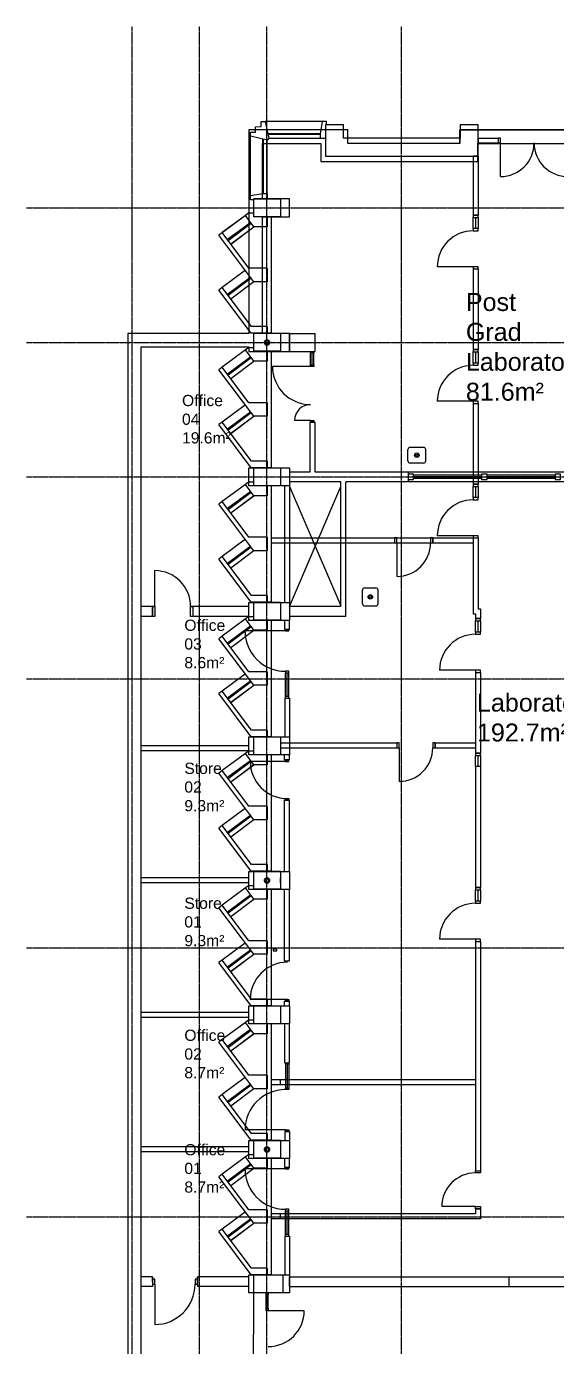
# Model space of a CAD drawing. Header units: millimetres. Extents: x -58291 to 85267, y -25390 to 74943.
# Drawn here: x -52891 to -41080, y 38378 to 67826 of the extents above; entities that cross this region are included whole.
import ezdxf

# ---------------------------------------------------------------- set-up
doc = ezdxf.new("R2010")
doc.units = ezdxf.units.MM
doc.linetypes.add('PCENTRE', pattern=[50.8, 31.75, -6.35, 6.35, -6.35])
doc.linetypes.add('PCENTRE2', pattern=[28.575, 19.05, -3.175, 3.175, -3.175])
for name, color, linetype in [('Basement 01 - Doors Windows and Openings', 1, 'Continuous'), ('Basement 01 - Multi-View Blocks', 2, 'Continuous'), ('Basement 01 - Structural Members', 5, 'Continuous'), ('Basement 01 - Text and Leaders', 1, 'Continuous'), ('Basement 01 - Walls', 3, 'Continuous'), ('Boundaries_and_building_grids', 140, 'PCENTRE2'), ('BRICK_WALLS_P4', 1, 'Continuous'), ('COLUMNS_P5', 5, 'Continuous'), ('DR', 8, 'Continuous'), ('WA_EXT', 7, 'Continuous'), ('WN', 4, 'Continuous')]:
    doc.layers.add(name, color=color, linetype=linetype)
doc.styles.add('Arial1', font='arial.ttf')

msp = doc.modelspace()

# ---------------------------------------------------------------- linework, layer by layer
at = {"layer": 'Basement 01 - Doors Windows and Openings', "color": 1, "linetype": 'Continuous', "ltscale": 0.2}
for p, q in [((-46561, 60276, -4600), (-46561, 60541, -4600)), ((-46523, 60276, -4600), (-46523, 60541, -4600)), ((-46485, 60276, -4600), (-46485, 60541, -4600)), ((-42750, 57814, -4600), (-44270, 57814, -4600)), ((-42750, 57776, -4600), (-44270, 57776, -4600)), ((-42750, 57738, -4600), (-44270, 57738, -4600)), ((-41110, 57814, -4600), (-42630, 57814, -4600)), ((-41110, 57776, -4600), (-42630, 57776, -4600)), ((-41110, 57738, -4600), (-42630, 57738, -4600)), ((-47121, 52841, -4600), (-47121, 53406, -4600)), ((-47083, 52876, -4600), (-47083, 53406, -4600)), ((-47045, 52841, -4600), (-47045, 53406, -4600)), ((-47121, 44711, -4600), (-47121, 44146, -4600)), ((-47083, 44676, -4600), (-47083, 44146, -4600)), ((-47045, 44711, -4600), (-47045, 44146, -4600)), ((-47121, 40841, -4600), (-47121, 41406, -4600)), ((-47083, 40876, -4600), (-47083, 41406, -4600)), ((-47045, 40841, -4600), (-47045, 41406, -4600))]:
    msp.add_line(p, q, dxfattribs=at)
at = {"layer": 'Basement 01 - Doors Windows and Openings', "color": 1, "linetype": 'Continuous', "lineweight": -3, "ltscale": 0.2}
for p, q in [((-46561, 60241, -4600), (-47411, 60241, -4600)), ((-46561, 59036, -4600), (-46916, 59036, -4600)), ((-47121, 54341, -4600), (-48021, 54341, -4600)), ((-47075, 51431, -4600), (-47905, 51431, -4600)), ((-47075, 46121, -4600), (-47906, 46121, -4600)), ((-47121, 43211, -4600), (-48021, 43211, -4600)), ((-47121, 42341, -4600), (-48021, 42341, -4600))]:
    msp.add_line(p, q, dxfattribs=at)
at = {"layer": 'Basement 01 - Doors Windows and Openings', "color": 1, "linetype": 'Continuous', "lineweight": -3}
for p, q in [((-50033, 54886, -4600), (-50033, 55686, -4600)), ((-50083, 54886, -4600), (-50083, 54666, -4600)), ((-49183, 54886, -4600), (-49183, 54666, -4600)), ((-50033, 39771, -4600), (-50033, 38871, -4600))]:
    msp.add_line(p, q, dxfattribs=at)
at = {"layer": 'Basement 01 - Doors Windows and Openings', "color": 1, "linetype": 'Continuous', "lineweight": -3, "ltscale": 0.2, "elevation": -4600}
for points in [[(-46561, 60576), (-46485, 60576), (-46485, 60541), (-46561, 60541)], [(-46561, 60276), (-46485, 60276), (-46485, 60241), (-46561, 60241)], [(-46561, 59036), (-46485, 59036), (-46485, 59001), (-46561, 59001)], [(-47121, 54341), (-47045, 54341), (-47045, 54376), (-47121, 54376)], [(-47121, 53406), (-47045, 53406), (-47045, 53441), (-47121, 53441)], [(-47121, 51431), (-47045, 51431), (-47045, 51466), (-47121, 51466)], [(-47121, 50601), (-47045, 50601), (-47045, 50566), (-47121, 50566)], [(-47395, 47205), (-47316, 47205), (-47316, 47241), (-47395, 47241)], [(-47121, 46121), (-47045, 46121), (-47045, 46086), (-47121, 46086)], [(-47121, 44146), (-47045, 44146), (-47045, 44111), (-47121, 44111)], [(-47121, 43211), (-47045, 43211), (-47045, 43176), (-47121, 43176)], [(-47121, 42341), (-47045, 42341), (-47045, 42376), (-47121, 42376)], [(-47121, 41406), (-47045, 41406), (-47045, 41441), (-47121, 41441)]]:
    msp.add_lwpolyline(points, close=True, dxfattribs=at)
at = {"layer": 'Basement 01 - Doors Windows and Openings', "color": 1, "linetype": 'Continuous', "lineweight": -3, "elevation": -4600}
for points in [[(-50083, 54886), (-50033, 54886), (-50033, 54666), (-50083, 54666), (-50083, 54886)], [(-49233, 54886), (-49183, 54886), (-49183, 54666), (-49233, 54666), (-49233, 54886)], [(-50083, 39771), (-50033, 39771), (-50033, 39881), (-50083, 39881), (-50083, 39771)], [(-49133, 39771), (-49083, 39771), (-49083, 39881), (-49133, 39881), (-49133, 39771)]]:
    msp.add_lwpolyline(points, dxfattribs=at)
at = {"layer": 'Basement 01 - Doors Windows and Openings', "color": 1, "linetype": 'Continuous', "ltscale": 0.2, "elevation": -4600}
for points in [[(-47121, 52841), (-47045, 52841), (-47045, 52876), (-47121, 52876)], [(-47121, 44711), (-47045, 44711), (-47045, 44676), (-47121, 44676)], [(-47121, 40841), (-47045, 40841), (-47045, 40876), (-47121, 40876)]]:
    msp.add_lwpolyline(points, close=True, dxfattribs=at)
at = {"layer": 'Basement 01 - Doors Windows and Openings', "color": 1, "linetype": 'Continuous', "lineweight": -3, "ltscale": 0.2}
for centre, radius, start, end in [((-46561, 60241, -4600), 850, 180, 270), ((-46561, 59036, -4600), 355, 90, 180), ((-47121, 54341, -4600), 900, 180, 270), ((-47075, 51431, -4600), 830, 180, 270), ((-47075, 46121, -4600), 831, 90, 180), ((-47121, 43211, -4600), 900, 90, 180), ((-47121, 42341, -4600), 900, 180, 270)]:
    msp.add_arc(centre, radius, start, end, dxfattribs=at)
at = {"layer": 'Basement 01 - Doors Windows and Openings', "color": 1, "linetype": 'Continuous', "lineweight": -3}
for centre, radius, start, end in [((-50033, 54886, -4600), 800, 0, 90), ((-50033, 39771, -4600), 900, 270, 0)]:
    msp.add_arc(centre, radius, start, end, dxfattribs=at)
at = {"layer": 'Basement 01 - Multi-View Blocks', "color": 2, "linetype": 'Continuous', "lineweight": -3, "ltscale": 0.2}
for p, q in [((-44393, 58136, -4600), (-44393, 58386, -4600)), ((-44043, 58436, -4600), (-44343, 58436, -4600)), ((-43993, 58136, -4600), (-43993, 58386, -4600)), ((-44043, 58086, -4600), (-44343, 58086, -4600)), ((-45405, 54950, -4600), (-45405, 55250, -4600)), ((-45355, 55300, -4600), (-45105, 55300, -4600)), ((-45055, 54950, -4600), (-45055, 55250, -4600)), ((-45355, 54900, -4600), (-45105, 54900, -4600))]:
    msp.add_line(p, q, dxfattribs=at)
for centre, radius in [((-44193, 58261, -4600), 50), ((-44193, 58261, -4600), 25), ((-45230, 55100, -4600), 50), ((-45230, 55100, -4600), 25)]:
    msp.add_circle(centre, radius, dxfattribs=at)
for centre, start, end in [((-44343, 58386, -4600), 90, 180), ((-44043, 58386, -4600), 0, 90), ((-44343, 58136, -4600), 180, 270), ((-44043, 58136, -4600), 270, 0), ((-45355, 55250, -4600), 90, 180), ((-45105, 55250, -4600), 0, 90), ((-45355, 54950, -4600), 180, 270), ((-45105, 54950, -4600), 270, 0)]:
    msp.add_arc(centre, 50, start, end, dxfattribs=at)
at = {"layer": 'Basement 01 - Structural Members', "color": 8, "linetype": 'Continuous', "lineweight": -3}
for p, q in [((-47033, 57561, -4600), (-45888, 54901, -4600)), ((-47033, 54886, -4600), (-45888, 57561, -4600)), ((-47033, 57561, -4600), (-45888, 54901, -4600)), ((-47033, 54886, -4600), (-45888, 57561, -4600))]:
    msp.add_line(p, q, dxfattribs=at)
at = {"layer": 'Basement 01 - Structural Members', "color": 5, "linetype": 'Continuous', "lineweight": -3, "extrusion": (0, 0, -1), "elevation": 4600}
for points in [[(43233, 65216), (43233, 65516), (39833, 65516), (43233, 65516), (43233, 65216), (45733, 65216), (45733, 65516), (47933, 65516), (47933, 60976), (50633, 60976), (50633, 36476)], [(50333, 36476), (50333, 60676), (47933, 60676), (47933, 60576), (47033, 60576), (47033, 60976), (47633, 60976), (47633, 63576), (47033, 63576), (47033, 63976), (47633, 63976), (47633, 65216), (46333, 65216), (46333, 64816), (42833, 64816), (42833, 65216), (40233, 65216)]]:
    msp.add_lwpolyline(points, dxfattribs=at)
at = {"layer": 'Basement 01 - Structural Members', "color": 5, "linetype": 'Continuous', "lineweight": -3, "elevation": -4600}
for points in [[(-47933, 57576), (-47933, 57976), (-47033, 57976), (-47033, 57576), (-47933, 57576)], [(-47933, 54576), (-47933, 54976), (-47033, 54976), (-47033, 54576), (-47933, 54576)], [(-47933, 51576), (-47933, 51976), (-47033, 51976), (-47033, 51576), (-47933, 51576)], [(-47933, 48576), (-47933, 48976), (-47033, 48976), (-47033, 48576), (-47933, 48576)], [(-47933, 45576), (-47933, 45976), (-47033, 45976), (-47033, 45576), (-47933, 45576)], [(-47933, 42576), (-47933, 42976), (-47033, 42976), (-47033, 42576), (-47933, 42576)], [(-47933, 39576), (-47933, 39976), (-47033, 39976), (-47033, 39576), (-47933, 39576)]]:
    msp.add_lwpolyline(points, dxfattribs=at)
at = {"layer": 'Basement 01 - Structural Members', "color": 5, "linetype": 'Continuous', "lineweight": -3}
for centre in [(-47533, 60776, -4600), (-47533, 48776, -4600), (-47533, 42776, -4600)]:
    msp.add_circle(centre, 50, dxfattribs=at)
at = {"layer": 'Basement 01 - Walls', "color": 3, "linetype": 'Continuous', "lineweight": -3}
for p, q in [((-47033, 60976, -4600), (-47033, 60576, -4600)), ((-47033, 60976, -4600), (-47033, 60576, -4600)), ((-47033, 60976, -4600), (-46468, 60976, -4600)), ((-46468, 60976, -4600), (-46468, 60576, -4600)), ((-47033, 60576, -4600), (-46468, 60576, -4600)), ((-46578, 59001, -4600), (-46468, 59001, -4600)), ((-46578, 59001, -4600), (-46578, 57886, -4600)), ((-46468, 59001, -4600), (-46468, 57886, -4600)), ((-47933, 57721, -4600), (-47933, 57831, -4600)), ((-47033, 57886, -4600), (-47033, 57666, -4600)), ((-46578, 57886, -4600), (-47033, 57886, -4600)), ((-47033, 57886, -4600), (-47033, 57666, -4600)), ((-47033, 57886, -4600), (-47033, 57666, -4600)), ((-45765, 57886, -4600), (-46455, 57886, -4600)), ((-44390, 57886, -4600), (-45765, 57886, -4600)), ((-44390, 57886, -4600), (-44390, 57666, -4600)), ((-47143, 57576, -4600), (-47143, 54976, -4600)), ((-45888, 57666, -4600), (-47033, 57666, -4600)), ((-47033, 57576, -4600), (-47033, 54976, -4600)), ((-45888, 54886, -4600), (-45888, 57666, -4600)), ((-45778, 54666, -4600), (-45778, 57666, -4600)), ((-44390, 57666, -4600), (-45765, 57666, -4600)), ((-50033, 54886, -4600), (-50333, 54886, -4600)), ((-50083, 54886, -4600), (-50333, 54886, -4600)), ((-47933, 54886, -4600), (-49233, 54886, -4600)), ((-47933, 54886, -4600), (-49183, 54886, -4600)), ((-45888, 54886, -4600), (-47033, 54886, -4600)), ((-50033, 54666, -4600), (-50333, 54666, -4600)), ((-50083, 54666, -4600), (-50333, 54666, -4600)), ((-47933, 54666, -4600), (-49233, 54666, -4600)), ((-47933, 54666, -4600), (-49183, 54666, -4600)), ((-47133, 54376, -4600), (-47133, 54576, -4600)), ((-45778, 54666, -4600), (-47033, 54666, -4600)), ((-47033, 54376, -4600), (-47033, 54576, -4600)), ((-47133, 54376, -4600), (-47033, 54376, -4600)), ((-47133, 52841, -4600), (-47033, 52841, -4600)), ((-47133, 52841, -4600), (-47133, 51976, -4600)), ((-47033, 52841, -4600), (-47033, 51976, -4600)), ((-47933, 51776, -4600), (-50333, 51776, -4600)), ((-47933, 51666, -4600), (-50333, 51666, -4600)), ((-47143, 51466, -4600), (-47143, 51576, -4600)), ((-47033, 51466, -4600), (-47033, 51576, -4600)), ((-47143, 51466, -4600), (-47033, 51466, -4600)), ((-47143, 50566, -4600), (-47033, 50566, -4600)), ((-47143, 48976, -4600), (-47143, 50566, -4600)), ((-47033, 48976, -4600), (-47033, 50566, -4600)), ((-47933, 48831, -4600), (-50333, 48831, -4600)), ((-47933, 48721, -4600), (-50333, 48721, -4600)), ((-47143, 46986, -4600), (-47143, 48576, -4600)), ((-47033, 46986, -4600), (-47033, 48576, -4600)), ((-47143, 46986, -4600), (-47033, 46986, -4600)), ((-47143, 45976, -4600), (-47143, 46086, -4600)), ((-47143, 46086, -4600), (-47033, 46086, -4600)), ((-47033, 45976, -4600), (-47033, 46086, -4600)), ((-47933, 45831, -4600), (-50333, 45831, -4600)), ((-47933, 45721, -4600), (-50333, 45721, -4600)), ((-47133, 44711, -4600), (-47133, 45576, -4600)), ((-47033, 44711, -4600), (-47033, 45576, -4600)), ((-47133, 44711, -4600), (-47033, 44711, -4600)), ((-47133, 43176, -4600), (-47133, 42976, -4600)), ((-47133, 43176, -4600), (-47033, 43176, -4600)), ((-47033, 43176, -4600), (-47033, 42976, -4600)), ((-47933, 42831, -4600), (-50333, 42831, -4600)), ((-47933, 42721, -4600), (-50333, 42721, -4600)), ((-47133, 42376, -4600), (-47133, 42576, -4600)), ((-47033, 42376, -4600), (-47033, 42576, -4600)), ((-47133, 42376, -4600), (-47033, 42376, -4600)), ((-47133, 40841, -4600), (-47133, 39976, -4600)), ((-47133, 40841, -4600), (-47033, 40841, -4600)), ((-47033, 40841, -4600), (-47033, 39976, -4600)), ((-50333, 39716, -4600), (-50333, 39936, -4600)), ((-50333, 39716, -4600), (-50333, 39936, -4600)), ((-50083, 39936, -4600), (-50333, 39936, -4600)), ((-50083, 39936, -4600), (-50083, 39716, -4600)), ((-50083, 39826, -4600), (-50083, 39936, -4600)), ((-47933, 39936, -4600), (-49083, 39936, -4600)), ((-49083, 39936, -4600), (-49083, 39716, -4600)), ((-49083, 39826, -4600), (-49083, 39936, -4600)), ((-47933, 39716, -4600), (-47933, 39936, -4600)), ((-47933, 39716, -4600), (-47933, 39936, -4600)), ((-47033, 39716, -4600), (-47033, 39936, -4600)), ((-47033, 39716, -4600), (-47033, 39936, -4600)), ((-47033, 39936, -4600), (-42138, 39936, -4600)), ((-47033, 39716, -4600), (-47033, 39936, -4600)), ((-42138, 39936, -4600), (-40538, 39936, -4600)), ((-42138, 39716, -4600), (-42138, 39936, -4600)), ((-50083, 39716, -4600), (-50333, 39716, -4600)), ((-47933, 39716, -4600), (-49083, 39716, -4600)), ((-47033, 39716, -4600), (-42138, 39716, -4600)), ((-42138, 39716, -4600), (-40538, 39716, -4600))]:
    msp.add_line(p, q, dxfattribs=at)
at = {"layer": 'Basement 01 - Walls', "color": 3, "linetype": 'Continuous', "lineweight": -3, "ltscale": 0.2}
for p, q in [((-37710, 57886, -4600), (-44390, 57886, -4600)), ((-37710, 57666, -4600), (-44390, 57666, -4600))]:
    msp.add_line(p, q, dxfattribs=at)
at = {"layer": 'Basement 01 - Walls', "color": 3, "linetype": 'Continuous', "lineweight": -3, "ltscale": 0.2, "elevation": -4600}
for points in [[(-44390, 57716), (-44270, 57716), (-44270, 57836), (-44390, 57836)], [(-42750, 57716), (-42630, 57716), (-42630, 57836), (-42750, 57836)], [(-41110, 57716), (-40990, 57716), (-40990, 57836), (-41110, 57836)]]:
    msp.add_lwpolyline(points, close=True, dxfattribs=at)
at = {"layer": 'Boundaries_and_building_grids', "color": 140, "linetype": 'PCENTRE', "lineweight": -3}
for p, q in [((-50533, -17978), (-50533, 67826)), ((-49033, -17978), (-49033, 67826)), ((-47533, -17978), (-47533, 67826)), ((-44533, -17978), (-44533, 67826)), ((-52891, 63776), (50767, 63776)), ((-52891, 60776), (50767, 60776)), ((-52891, 57776), (50767, 57776)), ((-52891, 53276), (50767, 53276)), ((-52891, 47276), (50767, 47276)), ((-52891, 41276), (85267, 41276))]:
    msp.add_line(p, q, dxfattribs=at)
at = {"layer": 'BRICK_WALLS_P4', "linetype": 'Continuous'}
for p, q in [((-42828, 65336), (-42380, 65336)), ((-42828, 65336), (-42828, 65226)), ((-42828, 65226), (-42380, 65226)), ((-42380, 65336), (-42380, 65226)), ((-42828, 64931), (-42938, 64931)), ((-42938, 64931), (-42938, 63616)), ((-42828, 64931), (-42828, 63616)), ((-42938, 63616), (-42828, 63616)), ((-42938, 62416), (-42828, 62416)), ((-42938, 62416), (-42938, 60616)), ((-42828, 62416), (-42828, 60616)), ((-42938, 60616), (-42828, 60616)), ((-42938, 59416), (-42938, 59336)), ((-42938, 59416), (-42828, 59416)), ((-42938, 59336), (-42938, 57616)), ((-42828, 59416), (-42828, 57616)), ((-42938, 57616), (-42828, 57616)), ((-47428, 56416), (-42938, 56416)), ((-47428, 56306), (-42938, 56306)), ((-47278, 56416), (-44688, 56416)), ((-47278, 56306), (-44688, 56306)), ((-44688, 56416), (-44688, 56306)), ((-43838, 56416), (-43838, 56306)), ((-43838, 56416), (-42938, 56416)), ((-43838, 56306), (-42938, 56306)), ((-42938, 56416), (-42938, 54726)), ((-42938, 56416), (-42828, 56416)), ((-42828, 56416), (-42828, 54836)), ((-42828, 54836), (-42778, 54836)), ((-42778, 54836), (-42778, 54616)), ((-42938, 54726), (-42888, 54726)), ((-42888, 54726), (-42888, 54616)), ((-42888, 54616), (-42778, 54616)), ((-42888, 53416), (-42778, 53416)), ((-42888, 53416), (-42888, 51616)), ((-42778, 53416), (-42778, 51616)), ((-47228, 51845), (-44638, 51845)), ((-44638, 51845), (-44638, 51735)), ((-43788, 51845), (-43788, 51735)), ((-43788, 51845), (-42888, 51845)), ((-47228, 51735), (-44638, 51735)), ((-43788, 51735), (-42888, 51735)), ((-42888, 51616), (-42778, 51616)), ((-42888, 51316), (-42888, 48616)), ((-42778, 51316), (-42778, 48616)), ((-42888, 48726), (-42888, 48566)), ((-42888, 48616), (-42778, 48616)), ((-42888, 47416), (-42888, 45316)), ((-42888, 47416), (-42778, 47416)), ((-42778, 47416), (-42778, 45316)), ((-42888, 45316), (-42888, 44226)), ((-42778, 45316), (-42778, 44226)), ((-47428, 44336), (-42888, 44336)), ((-47428, 44226), (-42888, 44226)), ((-47228, 44226), (-47228, 44336)), ((-42888, 44226), (-42888, 42301)), ((-42778, 44226), (-42778, 42301)), ((-42888, 42301), (-42778, 42301)), ((-42888, 41336), (-47428, 41336)), ((-47228, 41226), (-47228, 41336)), ((-42888, 41451), (-42888, 41336)), ((-42888, 41451), (-42778, 41451)), ((-42778, 41451), (-42778, 41226)), ((-42778, 41226), (-47428, 41226))]:
    msp.add_line(p, q, dxfattribs=at)
at = {"layer": 'COLUMNS_P5', "linetype": 'Continuous', "lineweight": -3}
for points in [[(-43228, 65331), (-45828, 65331), (-45828, 65631), (-46228, 65631), (-46228, 64931), (-42828, 64931), (-42828, 65631), (-43228, 65631)], [(-47228, 63581), (-47828, 63581), (-47828, 63981), (-47228, 63981)], [(-47828, 60581), (-47828, 60981), (-47228, 60981), (-47228, 60581)], [(-47228, 57581), (-47828, 57581), (-47828, 57981), (-47228, 57981)], [(-47828, 54581), (-47828, 54981), (-47228, 54981), (-47228, 54581)], [(-47828, 51581), (-47828, 51981), (-47228, 51981), (-47228, 51581)], [(-47828, 48981), (-47228, 48981), (-47228, 48581), (-47828, 48581)], [(-47228, 45581), (-47828, 45581), (-47828, 45981), (-47228, 45981)], [(-47828, 42581), (-47828, 42981), (-47228, 42981), (-47228, 42581)], [(-47828, 39981), (-47178, 39981), (-47178, 39581), (-47828, 39581)]]:
    msp.add_lwpolyline(points, close=True, dxfattribs=at)
at = {"layer": 'COLUMNS_P5', "linetype": 'Continuous', "lineweight": 50}
for centre in [(-47533, 60776), (-47533, 48776), (-47533, 42776)]:
    msp.add_circle(centre, 50, dxfattribs=at)
at = {"layer": 'DR', "linetype": 'Continuous'}
for p, q in [((-42380, 65336), (-42380, 65226)), ((-42330, 65336), (-42380, 65336)), ((-42380, 65226), (-42330, 65226)), ((-42330, 65226), (-42330, 65336)), ((-42330, 64476), (-42330, 65226)), ((-42938, 63616), (-42938, 63566)), ((-42828, 63616), (-42938, 63616)), ((-42828, 63566), (-42828, 63616)), ((-42938, 63566), (-42828, 63566)), ((-42828, 63316), (-42938, 63316)), ((-42938, 63316), (-42938, 63266)), ((-42828, 63266), (-42828, 63316)), ((-42938, 63266), (-42828, 63266)), ((-42938, 62466), (-43738, 62466)), ((-42938, 62466), (-42938, 62416)), ((-42828, 62466), (-42938, 62466)), ((-42828, 62416), (-42828, 62466)), ((-42938, 62416), (-42828, 62416)), ((-42828, 60616), (-42938, 60616)), ((-42938, 60616), (-42938, 60566)), ((-42938, 60566), (-42828, 60566)), ((-42828, 60566), (-42828, 60616)), ((-42828, 60316), (-42938, 60316)), ((-42938, 60316), (-42938, 60266)), ((-42938, 60266), (-42828, 60266)), ((-42828, 60266), (-42828, 60316)), ((-42938, 59466), (-43738, 59466)), ((-42828, 59466), (-42938, 59466)), ((-42938, 59466), (-42938, 59416)), ((-42938, 59416), (-42828, 59416)), ((-42828, 59416), (-42828, 59466)), ((-42828, 57616), (-42938, 57616)), ((-42938, 57616), (-42938, 57566)), ((-42938, 57566), (-42828, 57566)), ((-42828, 57566), (-42828, 57616)), ((-42938, 57316), (-42938, 57266)), ((-42828, 57316), (-42938, 57316)), ((-42938, 57266), (-42828, 57266)), ((-42828, 57266), (-42828, 57316)), ((-44638, 56416), (-44688, 56416)), ((-44688, 56416), (-44688, 56306)), ((-44688, 56306), (-44638, 56306)), ((-44638, 56306), (-44638, 56416)), ((-44638, 56306), (-44638, 55556)), ((-43888, 56416), (-43888, 56306)), ((-43838, 56416), (-43888, 56416)), ((-43888, 56306), (-43838, 56306)), ((-43838, 56306), (-43838, 56416)), ((-42938, 56466), (-43738, 56466)), ((-42828, 56466), (-42938, 56466)), ((-42938, 56466), (-42938, 56416)), ((-42938, 56416), (-42828, 56416)), ((-42828, 56416), (-42828, 56466)), ((-42778, 54616), (-42888, 54616)), ((-42888, 54616), (-42888, 54566)), ((-42888, 54566), (-42778, 54566)), ((-42778, 54566), (-42778, 54616)), ((-42888, 54316), (-42888, 54266)), ((-42778, 54316), (-42888, 54316)), ((-42888, 54266), (-42778, 54266)), ((-42778, 54266), (-42778, 54316)), ((-42888, 53466), (-43688, 53466)), ((-42888, 53466), (-42888, 53416)), ((-42778, 53466), (-42888, 53466)), ((-42888, 53416), (-42778, 53416)), ((-42778, 53416), (-42778, 53466)), ((-44588, 51845), (-44638, 51845)), ((-44638, 51845), (-44638, 51735)), ((-44588, 51735), (-44588, 51845)), ((-43788, 51845), (-43838, 51845)), ((-43838, 51845), (-43838, 51735)), ((-43788, 51735), (-43788, 51845)), ((-44638, 51735), (-44588, 51735)), ((-44588, 51735), (-44588, 50985)), ((-43838, 51735), (-43788, 51735)), ((-42778, 51616), (-42888, 51616)), ((-42888, 51616), (-42888, 51566)), ((-42888, 51566), (-42778, 51566)), ((-42778, 51566), (-42778, 51616)), ((-42778, 51316), (-42888, 51316)), ((-42888, 48616), (-42888, 48566)), ((-42778, 48616), (-42888, 48616)), ((-42778, 48566), (-42778, 48616)), ((-42888, 48566), (-42778, 48566)), ((-42778, 48316), (-42888, 48316)), ((-42888, 48316), (-42888, 48266)), ((-42778, 48266), (-42778, 48316)), ((-42888, 48266), (-42778, 48266)), ((-42888, 47466), (-43688, 47466)), ((-42778, 47466), (-42888, 47466)), ((-42888, 47466), (-42888, 47416)), ((-42888, 47416), (-42778, 47416)), ((-42778, 47416), (-42778, 47466)), ((-42888, 42301), (-42778, 42301)), ((-42888, 42251), (-42888, 42301)), ((-42778, 42251), (-42888, 42251)), ((-42778, 42301), (-42778, 42251)), ((-42888, 41501), (-43638, 41501)), ((-42888, 41451), (-42888, 41501)), ((-42888, 41501), (-42778, 41501)), ((-42778, 41451), (-42888, 41451)), ((-42778, 41501), (-42778, 41451)), ((-47833, 37176), (-47828, 39581)), ((-47553, 39581), (-47503, 39581)), ((-47553, 39531), (-47553, 39581)), ((-47503, 39531), (-47553, 39531)), ((-47503, 39581), (-47503, 39531)), ((-47553, 39178), (-47553, 39228)), ((-47553, 39228), (-47503, 39228)), ((-47503, 39178), (-47553, 39178)), ((-47503, 39228), (-47503, 39178)), ((-46703, 39178), (-47503, 39178))]:
    msp.add_line(p, q, dxfattribs=at)
for centre, radius, start, end in [((-42330, 65226), 750, 270, 0), ((-40830, 65226), 750, 180, 270), ((-42938, 62466), 800, 90, 180), ((-42938, 59466), 800, 90, 180), ((-42938, 56466), 800, 90, 180), ((-44638, 56306), 750, 270, 0), ((-42888, 53466), 800, 90, 180), ((-44588, 51735), 750, 270, 0), ((-42888, 47466), 800, 90, 180), ((-42888, 41501), 750, 90, 180), ((-47503, 39178), 800, 270, 0)]:
    msp.add_arc(centre, radius, start, end, dxfattribs=at)
at = {"layer": 'WA_EXT', "linetype": 'Continuous'}
for p, q in [((-47665, 65701), (-47572, 65701)), ((-47665, 65590), (-47665, 65701)), ((-47572, 65701), (-47488, 65331)), ((-46304, 65701), (-46346, 65431)), ((-46204, 65701), (-46304, 65701)), ((-46204, 65631), (-46204, 65701)), ((-47898, 65375), (-47898, 65468)), ((-47898, 65468), (-47786, 65468)), ((-47527, 65291), (-47898, 65375)), ((-47786, 65589), (-47665, 65590)), ((-47786, 65468), (-47786, 65589)), ((-46346, 65431), (-46346, 65331)), ((-46204, 65631), (-46228, 65631)), ((-46228, 65631), (-46228, 65331)), ((-46228, 65631), (-46228, 65331)), ((-46204, 65631), (-46228, 65631)), ((-47488, 65331), (-47527, 65291)), ((-47527, 64099), (-47527, 65291)), ((-47488, 65331), (-46346, 65331)), ((-46346, 65331), (-46228, 65331)), ((-47898, 64057), (-47628, 64099)), ((-47898, 63957), (-47898, 64057)), ((-47828, 63957), (-47898, 63957)), ((-47828, 63981), (-47527, 63981)), ((-47828, 63957), (-47828, 63981)), ((-47527, 63981), (-47828, 63981)), ((-47828, 63981), (-47828, 63957)), ((-47628, 64099), (-47527, 64099)), ((-47527, 64099), (-47527, 63981)), ((-47947, 63658), (-48012, 63610)), ((-47823, 63358), (-48012, 63610)), ((-47828, 63658), (-47947, 63658)), ((-47828, 63581), (-47828, 63658)), ((-47428, 63581), (-47828, 63581)), ((-47528, 63358), (-47823, 63358)), ((-47528, 63581), (-47528, 63358)), ((-47428, 60981), (-47428, 63581)), ((-48528, 63224), (-48603, 63168)), ((-48528, 63224), (-48603, 63168)), ((-47828, 62131), (-48603, 63168)), ((-47934, 62431), (-48528, 63225)), ((-47528, 62431), (-47934, 62431)), ((-47528, 62431), (-47528, 62131)), ((-48528, 62000), (-48603, 61944)), ((-48528, 62000), (-48603, 61944)), ((-47883, 60981), (-48603, 61944)), ((-47878, 61131), (-48528, 62000)), ((-47528, 62131), (-47828, 62131)), ((-47428, 60981), (-47883, 60981)), ((-47528, 61131), (-47878, 61131)), ((-47528, 61131), (-47878, 61131)), ((-47528, 61131), (-47528, 60981)), ((-47942, 60662), (-48006, 60614)), ((-47823, 60358), (-48012, 60610)), ((-47828, 60658), (-47947, 60658)), ((-47828, 60581), (-47828, 60658)), ((-47428, 60581), (-47828, 60581)), ((-47528, 60581), (-47528, 60358)), ((-47428, 57981), (-47428, 60581)), ((-48528, 60224), (-48603, 60168)), ((-47828, 59131), (-48603, 60168)), ((-47934, 59431), (-48528, 60225)), ((-47528, 60358), (-47823, 60358)), ((-47528, 59431), (-47934, 59431)), ((-47528, 59431), (-47528, 59131)), ((-47428, 59226), (-47428, 59336)), ((-48528, 59000), (-48603, 58944)), ((-47883, 57981), (-48603, 58944)), ((-47878, 58131), (-48528, 59000)), ((-47528, 59131), (-47828, 59131)), ((-47528, 58131), (-47878, 58131)), ((-47528, 58131), (-47878, 58131)), ((-47528, 58131), (-47528, 57981)), ((-47428, 57981), (-47883, 57981)), ((-47947, 57658), (-48012, 57610)), ((-47823, 57358), (-48012, 57610)), ((-47828, 57658), (-47947, 57658)), ((-47828, 57581), (-47828, 57658)), ((-47428, 57581), (-47828, 57581)), ((-47528, 57581), (-47528, 57358)), ((-47428, 54981), (-47428, 57581)), ((-48528, 57225), (-48603, 57168)), ((-47828, 56131), (-48603, 57168)), ((-47934, 56431), (-48528, 57225)), ((-47528, 57358), (-47823, 57358)), ((-47528, 56431), (-47934, 56431)), ((-47528, 56431), (-47528, 56131)), ((-48528, 56000), (-48603, 55944)), ((-47878, 55131), (-48528, 56000)), ((-47528, 56131), (-47828, 56131)), ((-47883, 54981), (-48603, 55944)), ((-47528, 55131), (-47878, 55131)), ((-47528, 55131), (-47878, 55131)), ((-47528, 55131), (-47528, 54981)), ((-47428, 54981), (-47883, 54981)), ((-47947, 54658), (-48012, 54610)), ((-47823, 54358), (-48012, 54610)), ((-47828, 54658), (-47947, 54658)), ((-47828, 54581), (-47828, 54658)), ((-47428, 54581), (-47828, 54581)), ((-47528, 54581), (-47528, 54358)), ((-47428, 51981), (-47428, 54581)), ((-48528, 54225), (-48603, 54168)), ((-47934, 53431), (-48528, 54225)), ((-47528, 54358), (-47823, 54358)), ((-47828, 53131), (-48603, 54168)), ((-47528, 53431), (-47934, 53431)), ((-47528, 53431), (-47528, 53131)), ((-47528, 53131), (-47828, 53131)), ((-48528, 53000), (-48603, 52944)), ((-47883, 51981), (-48603, 52944)), ((-47878, 52131), (-48528, 53000)), ((-47528, 52131), (-47878, 52131)), ((-47528, 52131), (-47878, 52131)), ((-47528, 52131), (-47528, 51981)), ((-47428, 51981), (-47883, 51981)), ((-47947, 51658), (-48012, 51610)), ((-47823, 51358), (-48012, 51610)), ((-47828, 51658), (-47947, 51658)), ((-47828, 51581), (-47828, 51658)), ((-47428, 51581), (-47828, 51581)), ((-47528, 51581), (-47528, 51358)), ((-47428, 48981), (-47428, 51581)), ((-47528, 51358), (-47823, 51358)), ((-48528, 51225), (-48603, 51168)), ((-47828, 50131), (-48603, 51168)), ((-47934, 50431), (-48528, 51225)), ((-47528, 50431), (-47934, 50431)), ((-47528, 50431), (-47528, 50131)), ((-47528, 50131), (-47828, 50131)), ((-48528, 50000), (-48603, 49944)), ((-47883, 48981), (-48603, 49944)), ((-47878, 49131), (-48528, 50000)), ((-47428, 48981), (-47883, 48981)), ((-47528, 49131), (-47878, 49131)), ((-47528, 49131), (-47878, 49131)), ((-47528, 49131), (-47528, 48981)), ((-47947, 48658), (-48012, 48610)), ((-47823, 48358), (-48012, 48610)), ((-47828, 48658), (-47947, 48658)), ((-47828, 48581), (-47828, 48658)), ((-47228, 48726), (-47228, 48836)), ((-47428, 48581), (-47828, 48581)), ((-47528, 48358), (-47823, 48358)), ((-47528, 48581), (-47528, 48358)), ((-47428, 45981), (-47428, 48581)), ((-48528, 48225), (-48603, 48168)), ((-47828, 47131), (-48603, 48168)), ((-47934, 47431), (-48528, 48225)), ((-47528, 47431), (-47934, 47431)), ((-47528, 47431), (-47528, 47131)), ((-47528, 47131), (-47828, 47131)), ((-48528, 47000), (-48603, 46944)), ((-47883, 45981), (-48603, 46944)), ((-47878, 46131), (-48528, 47000)), ((-47428, 45981), (-47883, 45981)), ((-47528, 46131), (-47878, 46131)), ((-47528, 46131), (-47878, 46131)), ((-47528, 46131), (-47528, 45981)), ((-47947, 45658), (-48012, 45610)), ((-47828, 45658), (-47947, 45658)), ((-47828, 45581), (-47828, 45658)), ((-47823, 45358), (-48012, 45610)), ((-47428, 45581), (-47828, 45581)), ((-47528, 45358), (-47823, 45358)), ((-47528, 45581), (-47528, 45358)), ((-47428, 42981), (-47428, 45581)), ((-48528, 45225), (-48603, 45168)), ((-47828, 44131), (-48603, 45168)), ((-47934, 44431), (-48528, 45225)), ((-47528, 44431), (-47934, 44431)), ((-47528, 44431), (-47528, 44131)), ((-48528, 44000), (-48603, 43944)), ((-47883, 42981), (-48603, 43944)), ((-47878, 43131), (-48528, 44000)), ((-47528, 44131), (-47828, 44131)), ((-47528, 43131), (-47878, 43131)), ((-47528, 43131), (-47878, 43131)), ((-47528, 43131), (-47528, 42981)), ((-47428, 42981), (-47883, 42981)), ((-47947, 42658), (-48012, 42610)), ((-47823, 42358), (-48012, 42610)), ((-47828, 42658), (-47947, 42658)), ((-47828, 42581), (-47828, 42658)), ((-47428, 42581), (-47828, 42581)), ((-47528, 42581), (-47528, 42358)), ((-47428, 39981), (-47428, 42581)), ((-48528, 42225), (-48603, 42168)), ((-47828, 41131), (-48603, 42168)), ((-47934, 41431), (-48528, 42225)), ((-47528, 42358), (-47823, 42358)), ((-47528, 41431), (-47934, 41431)), ((-47528, 41431), (-47528, 41131)), ((-48528, 41000), (-48603, 40944)), ((-47883, 39981), (-48603, 40944)), ((-47878, 40131), (-48528, 41000)), ((-47528, 41131), (-47828, 41131)), ((-47528, 40131), (-47878, 40131)), ((-47528, 40131), (-47878, 40131)), ((-47528, 40131), (-47528, 39981)), ((-47428, 39981), (-47883, 39981))]:
    msp.add_line(p, q, dxfattribs=at)
at = {"layer": 'WN', "linetype": 'Continuous'}
for p, q in [((-46304, 65701), (-47572, 65701)), ((-47898, 64057), (-47898, 65375)), ((-46346, 65431), (-47511, 65431)), ((-46346, 65411), (-47506, 65411)), ((-47628, 64099), (-47628, 65314)), ((-47608, 64099), (-47608, 65309)), ((-48011, 63610), (-48528, 63224)), ((-48011, 63610), (-48528, 63224)), ((-48012, 63610), (-48528, 63224)), ((-48012, 63610), (-48528, 63225)), ((-47895, 63455), (-48411, 63069)), ((-47895, 63454), (-48411, 63069)), ((-48399, 63053), (-47883, 63438)), ((-48399, 63053), (-47883, 63438)), ((-48339, 62972), (-47823, 63358)), ((-48339, 62973), (-47823, 63358)), ((-42938, 63316), (-42938, 63566)), ((-42888, 63566), (-42888, 63316)), ((-42878, 63316), (-42878, 63566)), ((-42828, 63566), (-42828, 63316)), ((-48012, 62386), (-48528, 62000)), ((-48012, 62386), (-48528, 62000)), ((-48012, 62386), (-48528, 62000)), ((-48012, 62386), (-48528, 62000)), ((-47895, 62230), (-48411, 61844)), ((-47895, 62230), (-48411, 61845)), ((-48399, 61829), (-47883, 62214)), ((-48399, 61828), (-47883, 62214)), ((-48339, 61748), (-47823, 62134)), ((-48339, 61748), (-47823, 62134)), ((-48011, 60610), (-48528, 60224)), ((-48012, 60610), (-48528, 60224)), ((-48012, 60610), (-48528, 60225)), ((-48011, 60610), (-48528, 60224)), ((-47895, 60455), (-48411, 60069)), ((-47895, 60454), (-48411, 60069)), ((-48399, 60053), (-47883, 60438)), ((-48399, 60053), (-47883, 60438)), ((-42938, 60316), (-42938, 60566)), ((-42888, 60566), (-42888, 60316)), ((-42878, 60316), (-42878, 60566)), ((-42828, 60566), (-42828, 60316)), ((-48339, 59972), (-47823, 60358)), ((-48339, 59973), (-47823, 60358)), ((-48012, 59386), (-48528, 59001)), ((-48012, 59386), (-48528, 59000)), ((-48012, 59386), (-48528, 59000)), ((-48012, 59386), (-48528, 59000)), ((-47895, 59231), (-48411, 58845)), ((-47895, 59230), (-48411, 58845)), ((-48399, 58829), (-47883, 59214)), ((-48399, 58829), (-47883, 59214)), ((-48340, 58749), (-47823, 59134)), ((-48339, 58748), (-47823, 59134)), ((-48012, 57611), (-48528, 57225)), ((-48012, 57611), (-48528, 57225)), ((-48012, 57610), (-48528, 57225)), ((-48012, 57610), (-48528, 57225)), ((-47895, 57455), (-48411, 57069)), ((-47895, 57455), (-48411, 57069)), ((-48399, 57053), (-47883, 57439)), ((-48399, 57053), (-47883, 57439)), ((-42938, 57316), (-42938, 57566)), ((-42888, 57566), (-42888, 57316)), ((-42878, 57316), (-42878, 57566)), ((-42828, 57566), (-42828, 57316)), ((-48340, 56973), (-47823, 57359)), ((-48339, 56973), (-47823, 57358)), ((-48012, 56386), (-48528, 56001)), ((-48012, 56386), (-48528, 56000)), ((-48012, 56386), (-48528, 56000)), ((-48012, 56386), (-48528, 56000)), ((-47895, 56231), (-48411, 55845)), ((-47895, 56230), (-48411, 55845)), ((-48399, 55829), (-47883, 56214)), ((-48399, 55829), (-47883, 56214)), ((-48340, 55749), (-47823, 56134)), ((-48339, 55748), (-47823, 56134)), ((-48012, 54611), (-48528, 54225)), ((-48012, 54611), (-48528, 54225)), ((-48012, 54610), (-48528, 54225)), ((-48012, 54610), (-48528, 54225)), ((-42888, 54316), (-42888, 54566)), ((-42838, 54566), (-42838, 54316)), ((-42828, 54316), (-42828, 54566)), ((-42778, 54566), (-42778, 54316)), ((-47895, 54455), (-48411, 54069)), ((-47895, 54455), (-48411, 54069)), ((-48399, 54053), (-47883, 54439)), ((-48399, 54053), (-47883, 54439)), ((-48340, 53973), (-47823, 54359)), ((-48339, 53973), (-47823, 54358)), ((-48012, 53386), (-48528, 53000)), ((-48012, 53386), (-48528, 53000)), ((-48012, 53386), (-48528, 53001)), ((-48012, 53386), (-48528, 53000)), ((-47895, 53231), (-48411, 52845)), ((-47895, 53230), (-48411, 52845)), ((-48399, 52829), (-47883, 53214)), ((-48399, 52829), (-47883, 53214)), ((-48340, 52749), (-47823, 53134)), ((-48339, 52748), (-47823, 53134)), ((-48012, 51611), (-48528, 51225)), ((-48012, 51611), (-48528, 51225)), ((-48012, 51610), (-48528, 51225)), ((-48012, 51610), (-48528, 51225)), ((-42888, 51316), (-42888, 51566)), ((-42838, 51566), (-42838, 51316)), ((-42828, 51316), (-42828, 51566)), ((-42778, 51566), (-42778, 51316)), ((-47895, 51455), (-48411, 51069)), ((-47895, 51455), (-48411, 51069)), ((-48399, 51053), (-47883, 51439)), ((-48399, 51053), (-47883, 51439)), ((-48340, 50973), (-47823, 51359)), ((-48339, 50973), (-47823, 51358)), ((-48012, 50386), (-48528, 50001)), ((-48012, 50386), (-48528, 50000)), ((-48012, 50386), (-48528, 50000)), ((-48012, 50386), (-48528, 50000)), ((-47895, 50231), (-48411, 49845)), ((-47895, 50230), (-48411, 49845)), ((-48399, 49829), (-47883, 50214)), ((-48399, 49829), (-47883, 50214)), ((-48340, 49749), (-47823, 50134)), ((-48339, 49748), (-47823, 50134)), ((-48012, 48611), (-48528, 48225)), ((-48012, 48611), (-48528, 48225)), ((-48012, 48610), (-48528, 48225)), ((-48012, 48610), (-48528, 48225)), ((-47895, 48455), (-48411, 48069)), ((-47895, 48455), (-48411, 48069)), ((-48399, 48053), (-47883, 48439)), ((-48399, 48053), (-47883, 48439)), ((-48340, 47973), (-47823, 48359)), ((-48339, 47973), (-47823, 48358)), ((-42888, 48316), (-42888, 48566)), ((-42838, 48566), (-42838, 48316)), ((-42828, 48316), (-42828, 48566)), ((-42778, 48566), (-42778, 48316)), ((-48012, 47386), (-48528, 47000)), ((-48012, 47386), (-48528, 47000)), ((-48012, 47386), (-48528, 47001)), ((-48012, 47386), (-48528, 47000)), ((-47895, 47231), (-48411, 46845)), ((-47895, 47230), (-48411, 46845)), ((-48399, 46829), (-47883, 47214)), ((-48399, 46829), (-47883, 47214)), ((-48340, 46749), (-47823, 47134)), ((-48339, 46748), (-47823, 47134)), ((-48012, 45611), (-48528, 45225)), ((-48012, 45611), (-48528, 45225)), ((-48012, 45610), (-48528, 45225)), ((-48012, 45610), (-48528, 45225)), ((-47895, 45455), (-48411, 45069)), ((-47895, 45455), (-48411, 45069)), ((-48399, 45053), (-47883, 45439)), ((-48399, 45053), (-47883, 45439)), ((-48340, 44973), (-47823, 45359)), ((-48339, 44973), (-47823, 45358)), ((-48012, 44386), (-48528, 44000)), ((-48012, 44386), (-48528, 44000)), ((-48012, 44386), (-48528, 44001)), ((-48012, 44386), (-48528, 44000)), ((-47895, 44231), (-48411, 43845)), ((-47895, 44230), (-48411, 43845)), ((-48399, 43829), (-47883, 44214)), ((-48399, 43829), (-47883, 44214)), ((-48340, 43749), (-47823, 44134)), ((-48339, 43748), (-47823, 44134)), ((-48012, 42611), (-48528, 42225)), ((-48012, 42611), (-48528, 42225)), ((-48012, 42610), (-48528, 42225)), ((-48012, 42610), (-48528, 42225)), ((-47895, 42455), (-48411, 42069)), ((-47895, 42455), (-48411, 42069)), ((-48399, 42053), (-47883, 42439)), ((-48399, 42053), (-47883, 42439)), ((-48340, 41973), (-47823, 42359)), ((-48339, 41973), (-47823, 42358)), ((-48012, 41386), (-48528, 41000)), ((-48012, 41386), (-48528, 41001)), ((-48012, 41386), (-48528, 41000)), ((-48012, 41386), (-48528, 41000)), ((-47895, 41231), (-48411, 40845)), ((-47895, 41230), (-48411, 40845)), ((-48399, 40829), (-47883, 41214)), ((-48399, 40829), (-47883, 41214)), ((-48340, 40749), (-47823, 41134)), ((-48339, 40748), (-47823, 41134)), ((-47553, 39228), (-47553, 39531)), ((-47528, 39228), (-47528, 39531)), ((-47503, 39228), (-47503, 39531))]:
    msp.add_line(p, q, dxfattribs=at)

# ---------------------------------------------------------------- texts
at = {"layer": 'Basement 01 - Text and Leaders', "color": 1, "linetype": 'Continuous', "lineweight": -3, "ltscale": 0.2, "attachment_point": 7, "style": 'Arial1'}
for s, width, insert, char_height in [('Post Grad Laboratory 81.6m²', 5863.58, (-43101, 59472, -4600), 400), ('Office 04 \\P19.6m²\\P', 1906.98, (-49425, 58519, -4600), 250), ('Office 03\\P8.6m²', 2328.58, (-49373, 53506, -4600), 250), ('Laboratory 192.7m²', 6169.95, (-42854, 51870, -4600), 400), ('Store 02\\P9.3m²', 2230.58, (-49373, 50315, -4600), 250), ('Store 01\\P9.3m²', 1978.23, (-49373, 47306, -4600), 250), ('Office 02\\P8.7m²', 1399.99, (-49373, 44360, -4600), 250), ('Office 01\\P8.7m²', 1616.19, (-49373, 41808, -4600), 250)]:
    msp.add_mtext_dynamic_manual_height_columns(s, width=width, gutter_width=500, heights=[0], dxfattribs=dict(at, insert=insert, char_height=char_height)).dxf.set("width", 959.85)

doc.saveas('drawing.dxf')
